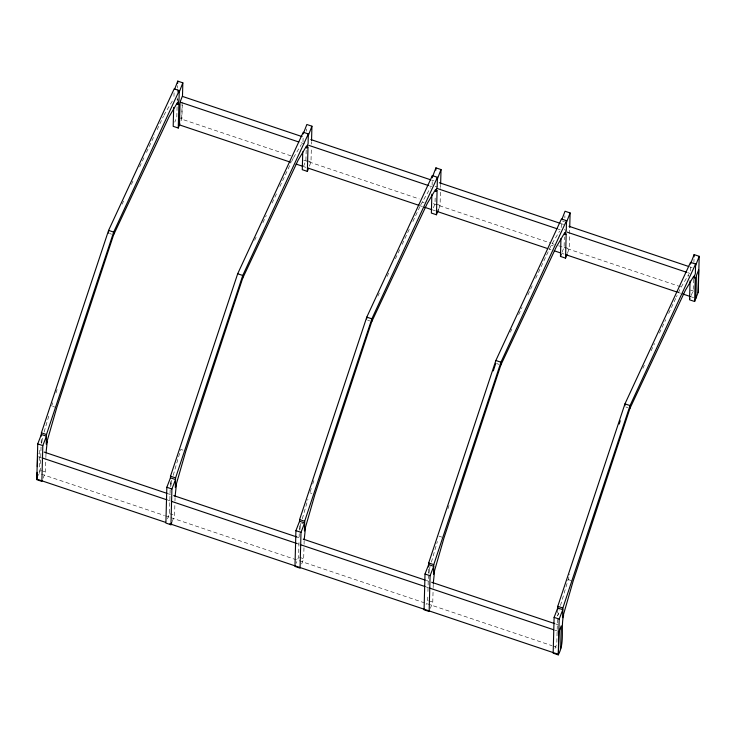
<?xml version="1.0" encoding="UTF-8"?>
<svg xmlns="http://www.w3.org/2000/svg" width="736" height="736" viewBox="0 0 736 736"><rect width="100%" height="100%" fill="white"/><g stroke="black" fill="none" stroke-linecap="round" stroke-linejoin="round"><path stroke-width="0.55" stroke-dasharray="3.68 2.76" d="M39.22 473.414L39.818 450.634L38.704 453.505M40.489 468.059L40.434 470.286L38.484 475.336M40.609 463.616L41.069 445.832M41.244 439.272L41.161 442.492L42.826 438.187M42.164 439.88L41.602 443.688M43.084 478.262L45.503 471.988L45.853 458.648M45.88 457.534L45.972 454.204M173.972 96.388L174.064 92.828M177.082 106.849L176.824 116.914L174.8 122.148M177.229 101.264L177.321 97.906M177.468 92.313L177.551 88.955M177.588 87.842L177.643 85.606M167.504 518.88L169.519 513.654L170.163 489.201M170.366 481.565L170.255 485.861L171.966 479.716M171.258 483.248L170.688 487.057M182.142 102.056L181.691 119.149L292.808 156.474M181.093 120.713L181.893 118.625L182.243 105.202M172.178 521.631L174.598 515.356L174.947 502.016M174.975 500.903L175.067 497.573M303.011 141.91L303.158 136.197M306.176 150.218L305.918 160.282L302.689 168.654M306.673 131.21L306.737 128.975M298.991 542.57L298.614 557.023L296.194 563.288M299.138 537.013L299.23 533.683M299.432 525.808L299.34 529.23L301.052 523.084M300.352 526.617L299.782 530.426M309.378 166.17L310.988 161.994L311.337 148.571M311.457 144.1L311.512 141.864M301.668 563.951L303.692 558.725L304.042 545.385M304.069 544.272L304.152 540.942M432.106 185.279L432.244 179.906M435.151 198.067L435.004 203.651L433.394 207.837M427.791 597.052L427.708 600.392L426.089 604.569M427.938 591.496L428.352 575.938M428.527 569.176L428.435 572.599L430.146 566.453M429.447 569.986L428.876 573.795M438.868 208.5L440.082 205.362L440.514 188.582M440.551 187.468L440.606 185.233M430.358 608.368L432.777 602.094L433.127 588.754M433.164 587.641L433.246 584.31M561.218 227.571L561.375 221.784M562.083 252.255L564.098 247.02L564.365 236.955M564.862 217.948L564.917 215.712M557.437 619.307L556.802 643.761L554.778 648.986M557.704 609.114L557.529 615.968L559.24 609.822M558.495 615.029L558.532 613.355M567.557 252.908L569.167 248.731L569.701 228.602M688.62 276.331L688.666 274.491L680.303 288.632L676.412 296.921M690.313 270.94L690.451 265.567M693.487 279.211L693.192 290.398L689.963 298.761M693.919 262.43L694.011 259.081M44.132 432.014L49.468 413.614M173.218 475.382L180.752 449.402L184.819 450.763M302.312 518.751L307.961 499.266M431.406 562.129L437.368 541.549M560.492 605.498L569.82 574.071M51.667 406.033L52.734 402.767M55.954 392.987L57.38 388.636M310.206 491.685L311.282 488.419M312.708 484.067L314.134 479.725M447.874 508.962L449.31 504.611M122.13 204.185L123.584 201.084M131.367 184.515L133.796 179.345M139.628 166.925L143.998 157.605M146.436 152.426L154.698 134.826M157.127 129.656L163.447 116.196M254.619 240.313L256.082 237.204M262.89 222.714L266.285 215.464M272.127 203.044L276.984 192.694M279.901 186.484L291.079 162.665M291.566 161.635L293.029 158.525L295.053 159.206M377.881 296.102L379.344 292.992M387.118 276.432L389.546 271.253M395.379 258.833L399.758 249.513M402.187 244.343L409.961 227.774M412.878 221.564L420.173 206.043M420.661 205.004L430.486 187.754M510.379 332.221L511.833 329.121M518.641 314.622L522.045 307.381M527.878 294.961L532.248 285.642M535.652 278.392L551.209 245.263L559.581 231.122M642.868 368.35L644.331 365.24M651.13 350.75L654.534 343.5M659.401 333.15L665.721 319.691M668.638 313.481L675.924 297.951M172.298 101.016L163.935 115.156L165.959 115.837M293.581 157.587L301.392 144.385M562.414 220.984L564.448 221.665M431.756 180.173L433.936 180.9M561.393 223.726L563.574 224.452M689.945 266.91L692.125 267.637M176.962 99.562L178.995 100.243M435.142 186.3L437.175 186.981M564.236 229.669L566.269 230.35M300.996 142.738L306.443 144.569M429.539 185.923L431.719 186.65M558.09 229.108L560.262 229.834M687.728 272.66L689.899 273.387M178.848 117.604L181.893 118.625M306.93 160.623L310.988 161.994M436.025 204.001L440.082 205.362M564.098 247.02L569.167 248.731M303.701 160.135L308.062 161.598M309.148 161.966L419.18 198.932M433.338 203.688L550.997 243.211M552.083 243.579L554.263 244.315M558.624 245.778L566.242 248.336M567.336 248.704L682.806 287.5M690.432 290.058L693.708 291.152M422.114 201.894L424.148 202.584M551.209 245.263L553.242 245.953M303.664 166.621L305.845 167.348M420.228 205.776L422.409 206.512M432.207 209.806L435.482 210.901M548.771 248.961L550.951 249.697M561.844 253.359L564.024 254.086M678.408 292.514L680.588 293.25M690.396 296.544L693.662 297.638M109.535 233.514L111.559 234.195M367.715 320.252L369.748 320.933M496.809 363.621L498.833 364.302M625.894 406.99L627.928 407.67M52.679 406.373L54.703 407.054M309.847 492.77L311.88 493.451M438.941 536.139L441.986 537.16M568.036 579.508L572.093 580.87M302.073 523.425L305.118 524.446M168.277 493.792L170.448 494.518M296.728 536.94L298.908 537.676M426.273 580.465L428.453 581.192M555.818 623.981L557.989 624.717M38.686 456.752L40.866 457.479M168.231 500.268L170.412 501.004M296.682 543.426L298.862 544.152M426.227 586.942L428.407 587.678M554.686 630.099L559.038 631.562M41.446 470.626L45.503 471.988M169.519 513.654L174.598 515.356M299.626 557.364L303.692 558.725M428.72 600.732L432.777 602.094M41.4 474.15L164.413 515.476M165.499 515.844L169.85 517.307M170.945 517.666L551.954 645.674M553.04 646.042L556.306 647.137"/><path stroke-width="1.1" d="M37.738 443.9L36.8 479.688L41.869 481.399L42.808 445.602L46.442 436.2L41.372 434.488L37.738 443.9L42.808 445.602M37.002 479.164L37.177 472.328M37.334 466.633L37.6 456.384M41.326 436.052L41.409 432.823L108.588 230.396L174.174 88.872L179.244 90.574L178.995 100.243L177.33 104.558L177.376 102.727L169.004 116.868L113.592 234.876L56.736 407.735L46.23 444.204L46.488 434.534L113.666 232.098L179.244 90.574M46 453.091L47.242 441.582M108.514 233.174L108.569 231.325M113.592 234.876L113.666 232.098L108.588 230.396M173.687 107.428L173.19 126.325L178.259 128.027L179.878 123.85M170.964 524.768L171.902 488.98L175.536 479.568L170.458 477.866L166.833 487.269L165.894 523.057L170.964 524.768L171.773 522.67M177.698 83.37L177.762 81.126L182.832 82.837L182.482 96.25M177.983 102.856L177.937 104.53L178.903 103.583L178.259 128.027M302.119 136.62L182.289 96.361L180.072 102.111L179.474 124.899L290.591 162.224M170.448 478.345L170.504 476.192L237.682 273.764L303.26 132.241L308.338 133.943L308.08 143.612L306.415 147.927L306.47 146.096L298.098 160.236L242.678 278.245L185.831 451.104L175.324 487.572L175.582 477.903L242.751 275.466L308.338 133.943M175.094 496.46L176.336 484.96M242.678 278.245L242.751 275.466L237.682 273.764M302.744 151.91L302.284 169.694L307.354 171.396L308.568 168.268M295.918 530.638L294.98 566.426L300.058 568.137L300.996 532.349L304.63 522.937L299.552 521.235L295.918 530.638L300.996 532.349M307.078 146.225L307.032 147.899L307.998 146.952L307.354 171.396M299.543 521.714L299.598 519.561L366.776 317.133L432.354 175.61L437.432 177.312L437.175 186.981L435.51 191.296L435.556 189.465L427.193 203.605L371.772 321.614L314.925 494.472L304.419 530.941L304.667 521.272L371.846 318.835L437.432 177.312M311.54 140.742L311.926 126.206L306.848 124.494L303.223 133.906M304.18 539.828L305.422 528.328M366.721 318.982L366.776 317.133L371.846 318.835L371.772 321.614M431.866 194.166L431.37 213.063L436.448 214.765L438.463 209.539M432.299 177.762L432.354 175.61M425.012 574.006L424.074 609.794L429.152 611.506L430.082 575.718L433.716 566.306L428.646 564.604L425.012 574.006L430.082 575.718M435.887 170.108L435.942 167.863L441.02 169.574L440.634 184.11M436.163 189.594L436.126 191.268L437.092 190.32L436.448 214.765M428.582 566.886L428.692 562.93L495.862 360.502L561.448 218.978L566.518 220.68L566.269 230.35L564.604 234.664L564.65 232.834L556.278 246.974L500.866 364.982L444.01 537.841L433.504 574.31L433.762 564.641L500.94 362.204L566.518 220.68M433.274 583.197L434.516 571.697M500.866 364.982L500.94 362.204L495.862 360.502M567.152 253.957L565.542 258.134L560.464 256.432L560.933 238.648M558.238 654.874L559.176 619.086L562.81 609.675L557.741 607.973L554.107 617.375L553.168 653.163L558.238 654.874C565.193 642.629 560.436 628.167 563.61 615.066M565.257 232.962L565.211 234.637L566.177 233.689L565.542 258.134M557.695 609.528L557.778 606.298L624.956 403.871L690.543 262.347L695.612 264.049L695.354 273.718L693.698 278.033L693.744 276.202L685.372 290.343L629.961 408.351L573.105 581.21L562.598 617.679L562.856 608.01L630.034 405.573L695.612 264.049M569.728 227.479L570.106 212.943L565.036 211.232L561.807 219.604M560.666 648.6L561.255 625.812L559.038 631.562L558.44 654.35L169.814 523.784M624.91 405.72L624.956 403.871L630.034 405.573L629.961 408.351M690.055 280.913L689.558 299.8L694.628 301.512L698.262 292.1L699.2 256.312L694.131 254.601L690.497 264.012M694.066 256.846L694.131 254.601M694.352 276.331L694.306 278.006L695.272 277.058L694.628 301.512M695.842 298.374L696.44 275.586L698.657 269.836L698.059 292.624M493.286 370.889L495.788 363.28M619.16 424.046L620.236 420.78M174.533 89.488L177.762 81.126M179.198 92.239L182.832 82.837M308.292 135.608L311.926 126.206M432.713 176.235L435.942 167.863M437.386 178.977L441.02 169.574M566.481 222.346L570.106 212.943M560.464 256.432L561.274 254.343M695.566 265.714L699.2 256.312M310.84 139.546L430.67 179.805M439.383 182.73L560.308 223.358M569.02 226.283L688.85 266.542M180.072 102.111L298.816 142.002M308.614 145.296L428.453 185.555M437.166 188.48L556.996 228.74M566.803 232.033L686.633 272.292M296.038 164.054L302.579 166.253M308.025 168.084L419.143 205.408M424.589 207.239L431.121 209.438M437.662 211.637L547.685 248.593M554.226 250.792L560.758 252.991M566.205 254.822L677.322 292.146M682.769 293.977L690.396 296.544M41.409 432.823L46.488 434.534M170.504 476.192L175.582 477.903M299.598 519.561L304.667 521.272M428.692 562.93L433.762 564.641M557.778 606.298L562.856 608.01M166.833 487.269L171.902 488.98M554.107 617.375L559.176 619.086M44.169 452.097L167.182 493.424M173.714 495.613L296.728 536.94M303.26 539.138L425.187 580.097M431.719 582.296L554.723 623.622M41.952 457.847L167.146 499.9M171.497 501.363L296.682 543.426M301.042 544.888L425.141 586.583M429.493 588.046L553.601 629.731M38.088 479.532L165.453 522.321"/></g></svg>
